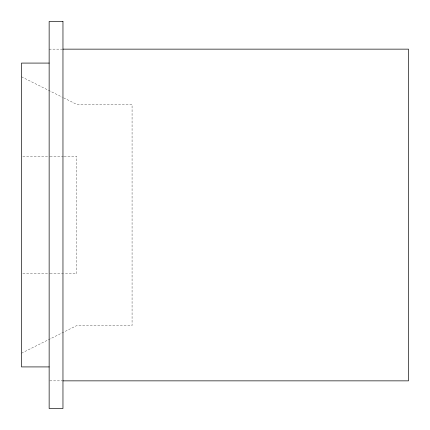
<?xml version="1.0" encoding="UTF-8"?>
<svg xmlns="http://www.w3.org/2000/svg" width="430" height="430" viewBox="0 0 430 430"><rect width="100%" height="100%" fill="white"/><g stroke="black" fill="none" stroke-linecap="round" stroke-linejoin="round"><path stroke-width="0.32" stroke-dasharray="2.15 1.61" d="M21.5 353.213L76.787 325.569L132.069 325.569L132.069 104.431L76.787 104.431L62.963 97.519M49.144 49.144L62.307 49.144M22.833 156.359L49.477 156.359M50.143 156.359L63.463 156.359M64.129 156.359L76.787 156.359L76.787 273.641L64.129 273.641M22.833 273.641L49.477 273.641M50.143 273.641L63.463 273.641M49.799 380.856L62.307 380.856M21.5 76.787L62.361 97.218"/><path stroke-width="0.64" d="M62.963 49.144L408.5 49.144L408.5 380.856L62.963 380.856M49.144 63.081L21.5 63.081L21.5 366.919L49.144 366.919M62.963 21.5L49.144 21.5L49.144 408.5L62.963 408.5L62.963 21.5"/></g></svg>
